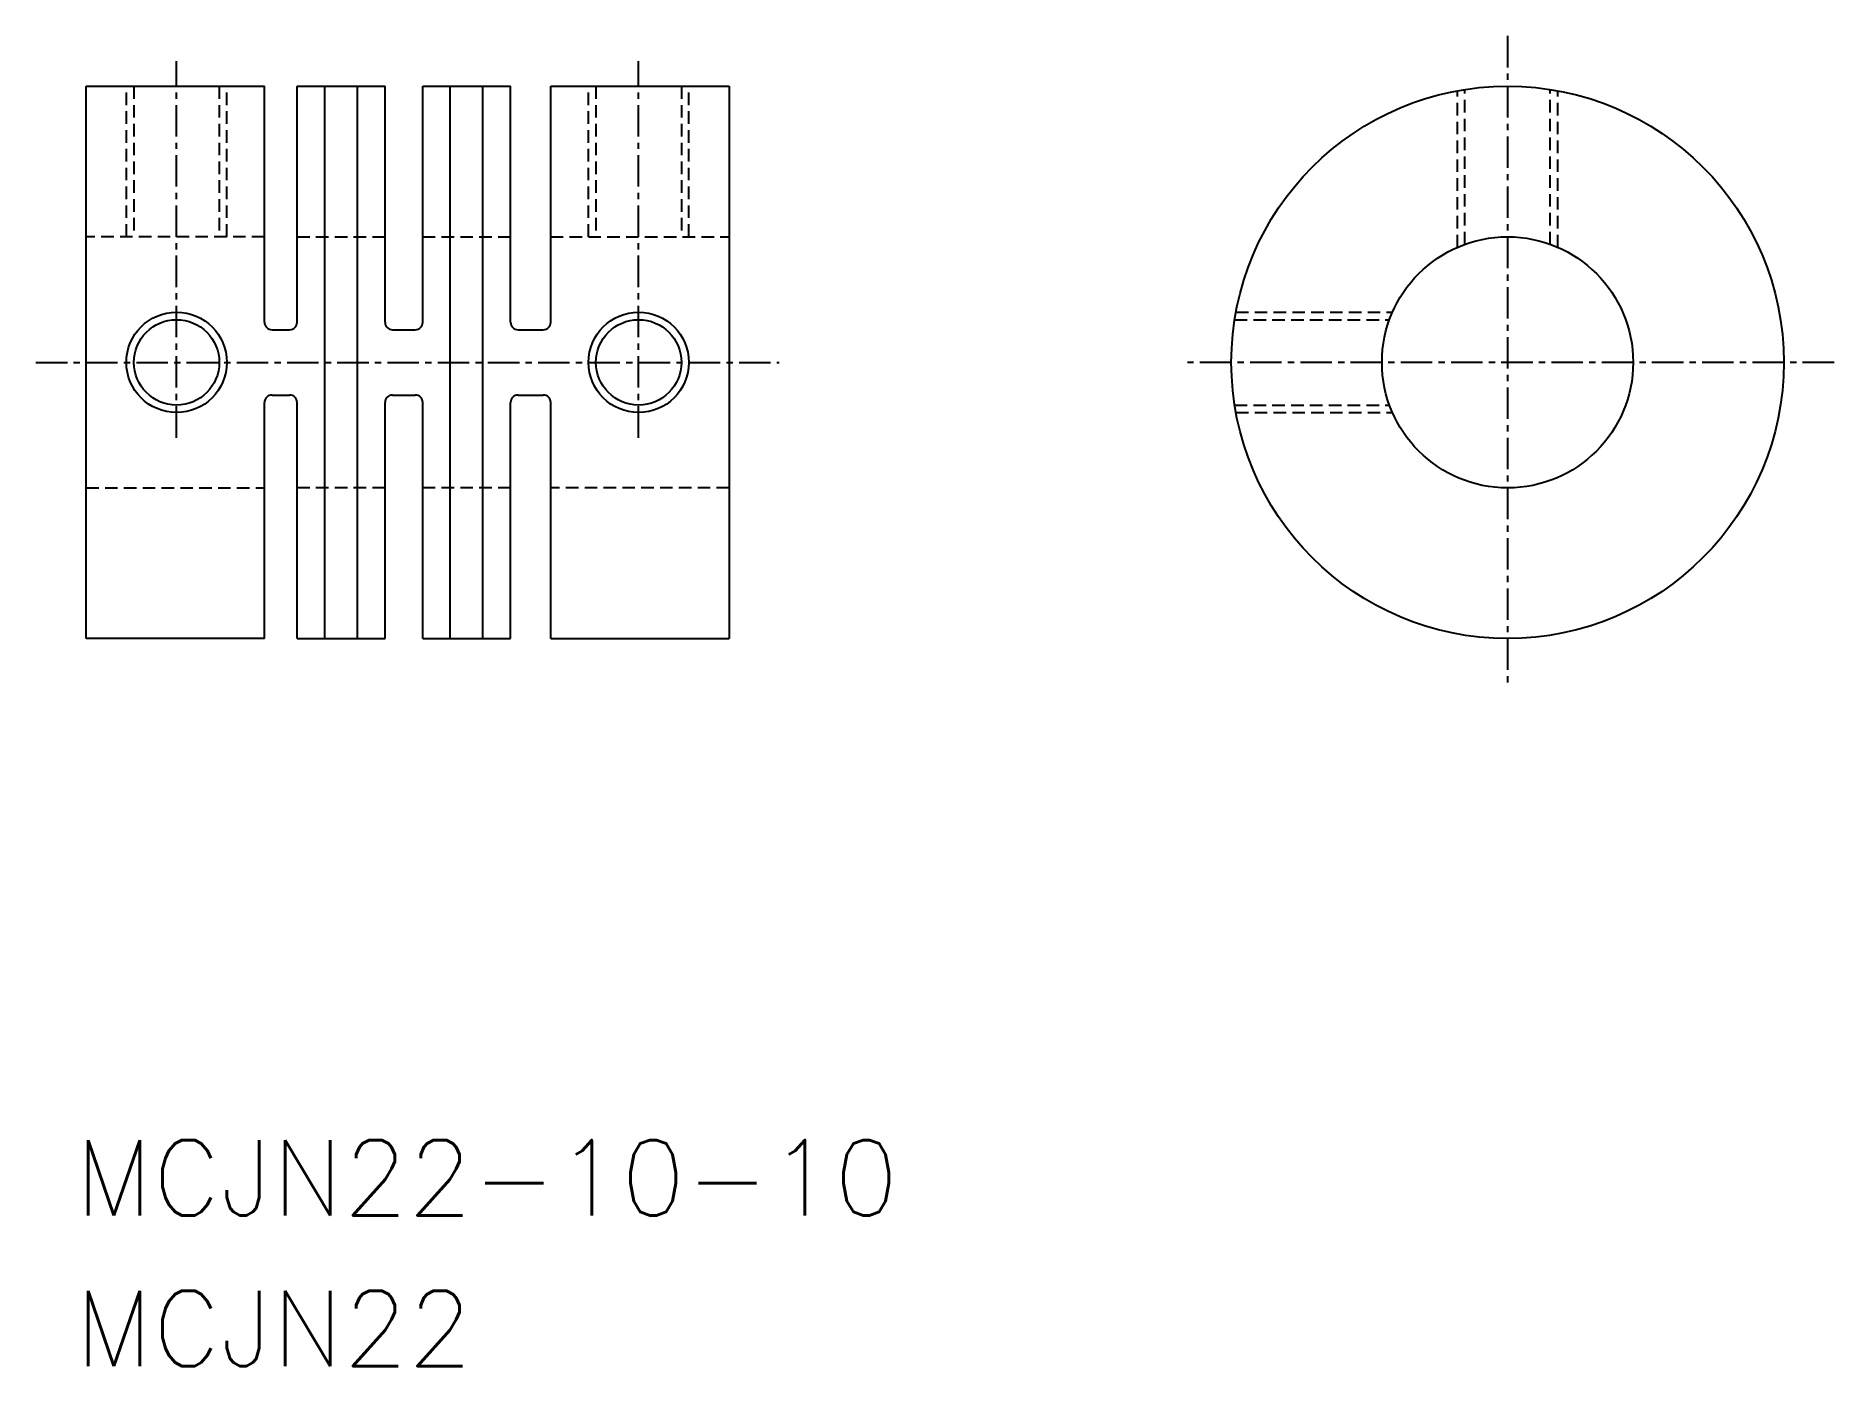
# Model space of a CAD drawing. Extents: x 56.6 to 128.2, y 61.9 to 114.9.
import ezdxf

# ---------------------------------------------------------------- set-up
doc = ezdxf.new("R2010")
doc.units = 0
doc.linetypes.add('CENTER', pattern=[2, 1.25, -0.25, 0.25, -0.25])
doc.linetypes.add('DASHED', pattern=[0.75, 0.5, -0.25])
doc.layers.get('0').update_dxf_attribs({"linetype": 'CONTINUOUS'})
doc.layers.add('CENTER', color=1, linetype='CENTER')
doc.styles.add('MISUMI', font='txt.shx')

msp = doc.modelspace()

# ---------------------------------------------------------------- linework, layer by layer
at = {"color": 7, "linetype": 'CONTINUOUS'}
for p, q in [((58.639, 90.913), (58.639, 112.913)), ((58.639, 112.913), (65.739, 112.913)), ((65.739, 103.513), (65.739, 112.913)), ((67.039, 103.513), (67.039, 112.913)), ((67.039, 112.913), (68.139, 112.913)), ((68.139, 101.913), (68.139, 112.913)), ((68.139, 112.913), (69.439, 112.913)), ((69.439, 101.913), (69.439, 112.913)), ((69.439, 112.913), (70.539, 112.913)), ((70.539, 103.513), (70.539, 112.913)), ((72.039, 103.513), (72.039, 112.913)), ((72.039, 112.913), (73.139, 112.913)), ((73.139, 101.913), (73.139, 112.913)), ((73.139, 112.913), (74.439, 112.913)), ((74.439, 101.913), (74.439, 112.913)), ((74.439, 112.913), (75.539, 112.913)), ((75.539, 103.513), (75.539, 112.913)), ((77.139, 103.513), (77.139, 112.913)), ((77.139, 112.913), (84.239, 112.913)), ((84.239, 112.913), (84.239, 90.913)), ((66.039, 103.213), (66.739, 103.213)), ((70.839, 103.213), (71.739, 103.213)), ((75.839, 103.213), (76.839, 103.213)), ((68.139, 90.913), (68.139, 101.913)), ((69.439, 90.913), (69.439, 101.913)), ((73.139, 90.913), (73.139, 101.913)), ((74.439, 90.913), (74.439, 101.913)), ((65.739, 90.913), (65.739, 100.313)), ((66.039, 100.613), (66.739, 100.613)), ((67.039, 90.913), (67.039, 100.313)), ((70.539, 90.913), (70.539, 100.313)), ((70.839, 100.613), (71.739, 100.613)), ((72.039, 90.913), (72.039, 100.313)), ((75.539, 90.913), (75.539, 100.313)), ((75.839, 100.613), (76.839, 100.613)), ((77.139, 90.913), (77.139, 100.313)), ((65.739, 90.913), (58.639, 90.913)), ((67.039, 90.913), (70.539, 90.913)), ((72.039, 90.913), (75.539, 90.913)), ((77.139, 90.913), (84.239, 90.913))]:
    msp.add_line(p, q, dxfattribs=at)
at = {"color": 3, "linetype": 'DASHED'}
for p, q in [((60.239, 106.913), (60.239, 112.913)), ((60.539, 112.913), (60.539, 106.913)), ((63.939, 112.913), (63.939, 106.913)), ((64.239, 106.913), (64.239, 112.913)), ((78.639, 106.913), (78.639, 112.913)), ((78.939, 112.913), (78.939, 106.913)), ((82.339, 112.913), (82.339, 106.913)), ((82.639, 106.913), (82.639, 112.913)), ((113.239, 106.496), (113.239, 112.73)), ((113.539, 106.615), (113.539, 112.781)), ((116.939, 106.615), (116.939, 112.781)), ((117.239, 106.496), (117.239, 112.73)), ((65.739, 106.913), (58.639, 106.913)), ((67.039, 106.913), (70.539, 106.913)), ((72.039, 106.913), (75.539, 106.913)), ((77.139, 106.913), (84.239, 106.913)), ((104.422, 103.913), (110.657, 103.913)), ((104.371, 103.613), (110.537, 103.613)), ((104.371, 100.213), (110.537, 100.213)), ((104.422, 99.913), (110.657, 99.913)), ((58.639, 96.913), (65.739, 96.913)), ((70.539, 96.913), (67.039, 96.913)), ((75.539, 96.913), (72.039, 96.913)), ((84.239, 96.913), (77.139, 96.913))]:
    msp.add_line(p, q, dxfattribs=at)
at = {"color": 7, "linetype": 'CONTINUOUS'}
for centre, radius in [((115.239, 101.913), 11), ((115.239, 101.913), 5), ((62.239, 101.913), 1.7), ((80.639, 101.913), 1.7)]:
    msp.add_circle(centre, radius, dxfattribs=at)
at = {"color": 3, "linetype": 'CONTINUOUS'}
for centre in [(62.239, 101.913), (80.639, 101.913)]:
    msp.add_circle(centre, 2, dxfattribs=at)
at = {"color": 7, "linetype": 'CONTINUOUS'}
for centre, start, end in [((66.039, 103.513), 180, 270), ((66.739, 103.513), 270, 0), ((70.839, 103.513), 180, 270), ((71.739, 103.513), 270, 0), ((75.839, 103.513), 180, 270), ((76.839, 103.513), 270, 0), ((66.039, 100.313), 90, 180), ((66.739, 100.313), 0, 90), ((70.839, 100.313), 90, 180), ((71.739, 100.313), 0, 90), ((75.839, 100.313), 90, 180), ((76.839, 100.313), 0, 90)]:
    msp.add_arc(centre, 0.3, start, end, dxfattribs=at)
at = {"layer": 'CENTER', "color": 1, "linetype": 'CENTER'}
for p, q in [((115.239, 114.913), (115.239, 88.913)), ((62.239, 98.913), (62.239, 113.913)), ((80.639, 98.913), (80.639, 113.913)), ((56.639, 101.913), (86.239, 101.913)), ((128.239, 101.913), (102.239, 101.913))]:
    msp.add_line(p, q, dxfattribs=at)

# ---------------------------------------------------------------- texts
at = {"color": 7, "linetype": 'CONTINUOUS', "style": 'MISUMI'}
for s, p in [('MCJN22-10-10', (58.202, 67.939)), ('MCJN22', (58.202, 61.939))]:
    msp.add_text(s, height=3, dxfattribs=at).set_placement(p)

doc.saveas('drawing.dxf')
